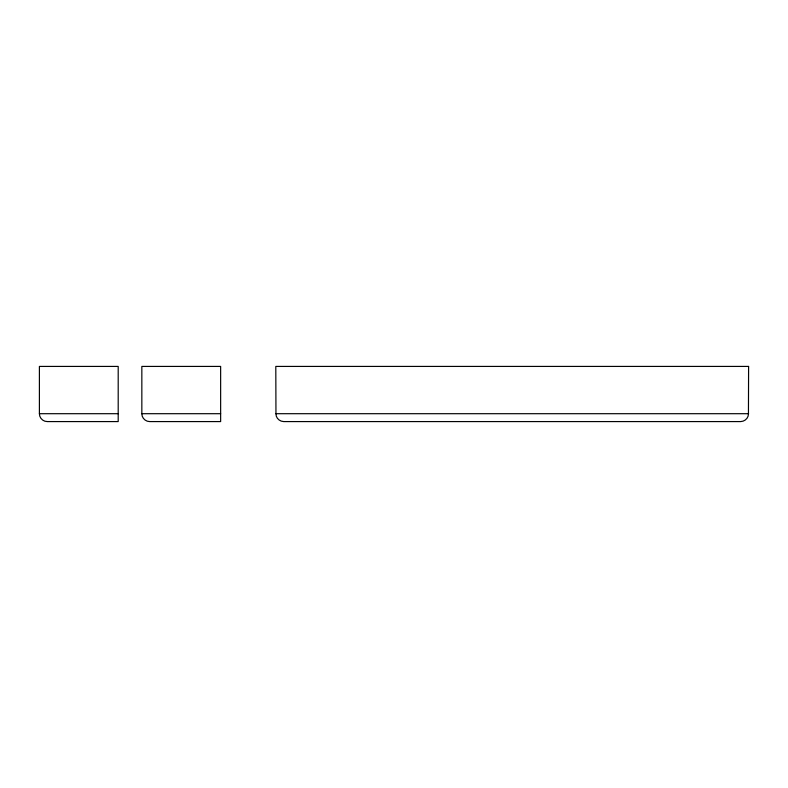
<?xml version="1.0" encoding="UTF-8"?>
<svg xmlns="http://www.w3.org/2000/svg" width="788" height="788" viewBox="0 0 788 788"><rect width="100%" height="100%" fill="white"/><g stroke="black" fill="none" stroke-linecap="round" stroke-linejoin="round"><path stroke-width="1.18" d="M39.4 413.7C39.292 417.906 43.074 421.688 47.28 421.58L118.2 421.58L118.2 366.42L39.4 366.42L39.4 413.7L118.2 413.7M141.84 413.7C141.732 417.906 145.514 421.688 149.72 421.58L220.64 421.58L220.64 366.42L141.84 366.42L141.84 413.7L220.64 413.7M275.8 413.7L748.6 413.7M748.6 366.42L748.442 413.7C748.639 417.955 744.877 421.491 740.72 421.58L283.68 421.58C279.523 421.491 275.761 417.955 275.958 413.7L275.8 366.42L748.6 366.42"/></g></svg>
